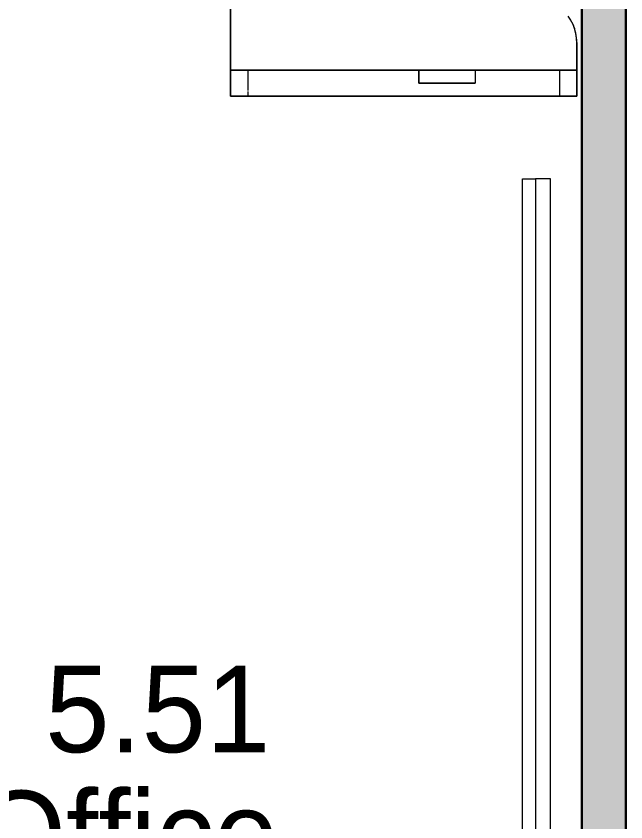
# Model space of a CAD drawing. Header units: millimetres. Extents: x 155927 to 326028, y -36033 to 97293.
# Drawn here: x 163472 to 164881, y 30959 to 32821 of the extents above; entities that cross this region are included whole.
import ezdxf

# ---------------------------------------------------------------- set-up
doc = ezdxf.new("R2010")
doc.units = ezdxf.units.MM
doc.header["$MEASUREMENT"] = 0
for name, color, linetype, lineweight in [('A-AREA-IDEN', 7, 'CONTINUOUS', 9), ('A-WALL-PATT', 7, 'CONTINUOUS', 9), ('I-FURN', 8, 'CONTINUOUS', 9), ('I-WALL', 7, 'CONTINUOUS', 9)]:
    doc.layers.add(name, color=color, linetype=linetype, lineweight=lineweight)
doc.styles.add('Century Gothic', font='GOTHIC.TTF', dxfattribs={"height": 200})

msp = doc.modelspace()

# ---------------------------------------------------------------- hatches: boundary and pattern name
at = {"layer": 'A-WALL-PATT'}
msp.add_hatch(color=256, dxfattribs=at).paths.add_polyline_path([(164779.3, 29859.6), (164881.3, 29859.6), (164881.3, 34245.6), (164779.3, 34245.6), (164779.3, 30658.9)], flags=0)

# ---------------------------------------------------------------- linework, layer by layer
at = {"layer": 'I-FURN'}
for p, q in [((163967.8, 34236.2), (163967.8, 32636.2)), ((163967.8, 32636.2), (163967.8, 34236.2)), ((164767.8, 32636.2), (164767.8, 32760.1)), ((164767.8, 32760.1), (164767.8, 32636.2)), ((163967.8, 32696.2), (164402.8, 32696.2)), ((164007.8, 32696.2), (163967.8, 32696.2)), ((163967.8, 32696.2), (163967.8, 32636.2)), ((163967.8, 32636.2), (163967.8, 32696.2)), ((164727.8, 32696.2), (164007.8, 32696.2)), ((164007.8, 32696.2), (164007.8, 32649.1)), ((164007.8, 32696.2), (164007.8, 32649.1)), ((164402.8, 32696.2), (164532.8, 32696.2)), ((164402.8, 32696.2), (164402.8, 32666.2)), ((164402.8, 32666.2), (164402.8, 32696.2)), ((164532.8, 32696.2), (164758.7, 32696.2)), ((164532.8, 32696.2), (164532.8, 32666.2)), ((164532.8, 32696.2), (164532.8, 32666.2)), ((164758.7, 32696.2), (164727.8, 32696.2)), ((164727.8, 32696.2), (164727.8, 32636.2)), ((164727.8, 32696.2), (164727.8, 32636.2)), ((164759.1, 32696.2), (164767.8, 32696.2)), ((164767.8, 32696.2), (164759.1, 32696.2)), ((164767.8, 32696.2), (164767.8, 32636.2)), ((164767.8, 32696.2), (164767.8, 32636.2)), ((164532.8, 32666.2), (164402.8, 32666.2)), ((164402.8, 32666.2), (164532.8, 32666.2)), ((164007.8, 32646.8), (164007.8, 32636.2)), ((164007.8, 32646.8), (164007.8, 32636.2)), ((163967.8, 32636.2), (164007.8, 32636.2)), ((164767.8, 32636.2), (163967.8, 32636.2)), ((163967.8, 32636.2), (164767.8, 32636.2)), ((164767.8, 32636.2), (163967.8, 32636.2)), ((164007.8, 32636.2), (164727.8, 32636.2)), ((164727.8, 32636.2), (164767.8, 32636.2)), ((164642.4, 32445.2), (164672.4, 32445.2)), ((164642.4, 30045.2), (164642.4, 32445.2)), ((164672.4, 32445.2), (164672.4, 30045.2)), ((164707.4, 32445.2), (164672.4, 32445.2)), ((164672.4, 32445.2), (164672.4, 30045.2)), ((164707.4, 30045.2), (164707.4, 32445.2))]:
    msp.add_line(p, q, dxfattribs=at)
for start, end in [(359.3744, 36.8699), (24.3714, 36.8699), (24.0432, 24.3714), (359.3744, 24.0432)]:
    msp.add_arc((164667.8, 32761.2), 100, start, end, dxfattribs=at)
at = {"layer": 'I-WALL', "lineweight": 30}
for p, q in [((164779.3, 34245.6), (164779.3, 29859.6)), ((164881.3, 29859.6), (164881.3, 34245.6))]:
    msp.add_line(p, q, dxfattribs=at)

# ---------------------------------------------------------------- texts
at = {"layer": 'A-AREA-IDEN', "style": 'Century Gothic'}
for s, p in [('5.51', (163539.2, 31120.1)), ('Office', (163379.5, 30831.1))]:
    msp.add_text(s, height=200, dxfattribs=at).set_placement(p)

doc.saveas('drawing.dxf')
